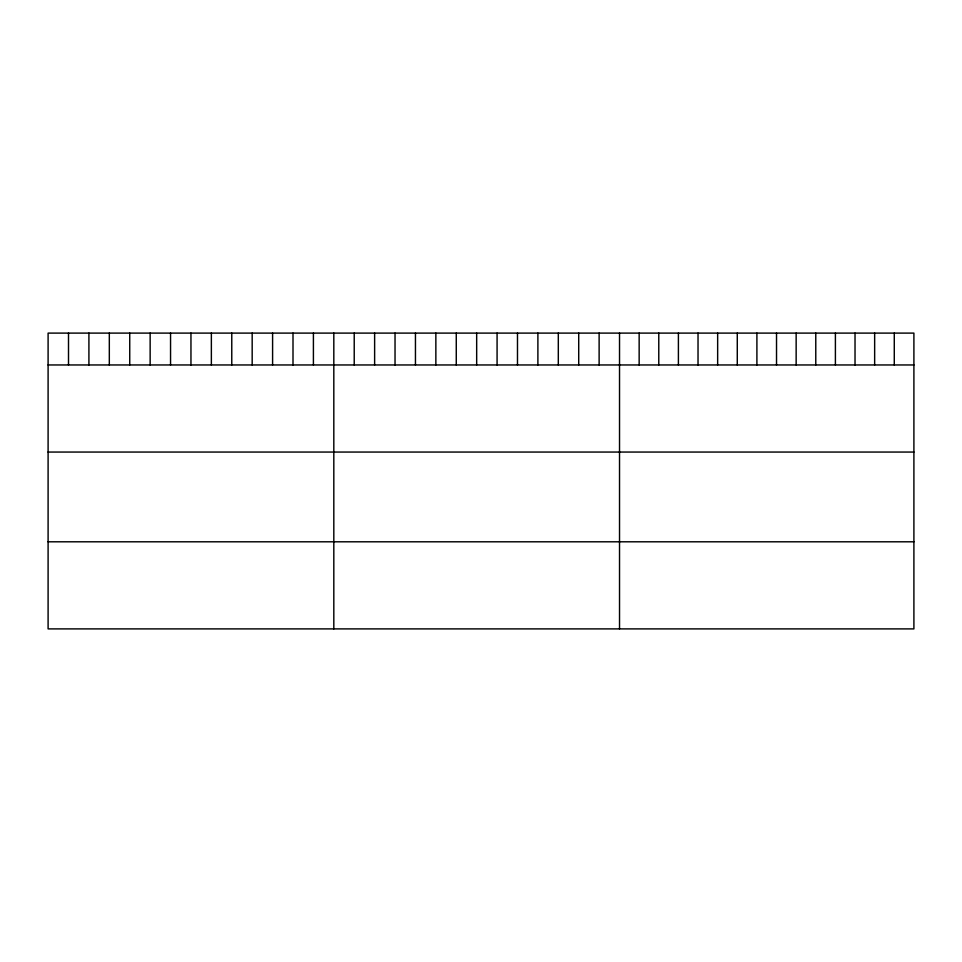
<?xml version="1.0" encoding="UTF-8"?>
<svg xmlns="http://www.w3.org/2000/svg" width="962" height="962" viewBox="0 0 962 962"><rect width="100%" height="100%" fill="white"/><g stroke="black" fill="none" stroke-linecap="round" stroke-linejoin="round"><path stroke-width="1.44" d="M913.9 364.959L913.9 628.895L48.1 628.895L48.1 333.105L913.9 333.105L913.9 364.959L48.1 364.959M48.1 452.056L913.9 452.056M48.1 541.798L913.9 541.798M894.275 333.105L894.275 364.959M874.65 333.105L874.65 364.959M855.026 333.105L855.026 364.959M835.401 333.105L835.401 364.959M815.776 333.105L815.776 364.959M796.151 333.105L796.151 364.959M776.526 333.105L776.526 364.959M756.902 333.105L756.902 364.959M737.277 333.105L737.277 364.959M717.652 333.105L717.652 364.959M698.027 333.105L698.027 364.959M678.402 333.105L678.402 364.959M658.778 333.105L658.778 364.959M639.153 333.105L639.153 364.959M619.528 333.105L619.528 628.895M599.122 333.105L599.122 364.959M578.715 333.105L578.715 364.959M558.309 333.105L558.309 364.959M537.89 333.105L537.89 364.959M517.484 333.105L517.484 364.959M497.077 333.105L497.077 364.959M476.671 333.105L476.671 364.959M456.265 333.105L456.265 364.959M435.858 333.105L435.858 364.959M415.452 333.105L415.452 364.959M395.033 333.105L395.033 364.959M374.627 333.105L374.627 364.959M354.22 333.105L354.22 364.959M333.814 333.105L333.814 628.895M313.408 333.105L313.408 364.959M293.001 333.105L293.001 364.959M272.595 333.105L272.595 364.959M252.176 333.105L252.176 364.959M231.77 333.105L231.77 364.959M211.363 333.105L211.363 364.959M190.957 333.105L190.957 364.959M170.551 333.105L170.551 364.959M150.144 333.105L150.144 364.959M129.738 333.105L129.738 364.959M109.319 333.105L109.319 364.959M88.913 333.105L88.913 364.959M68.506 333.105L68.506 364.959"/></g></svg>
